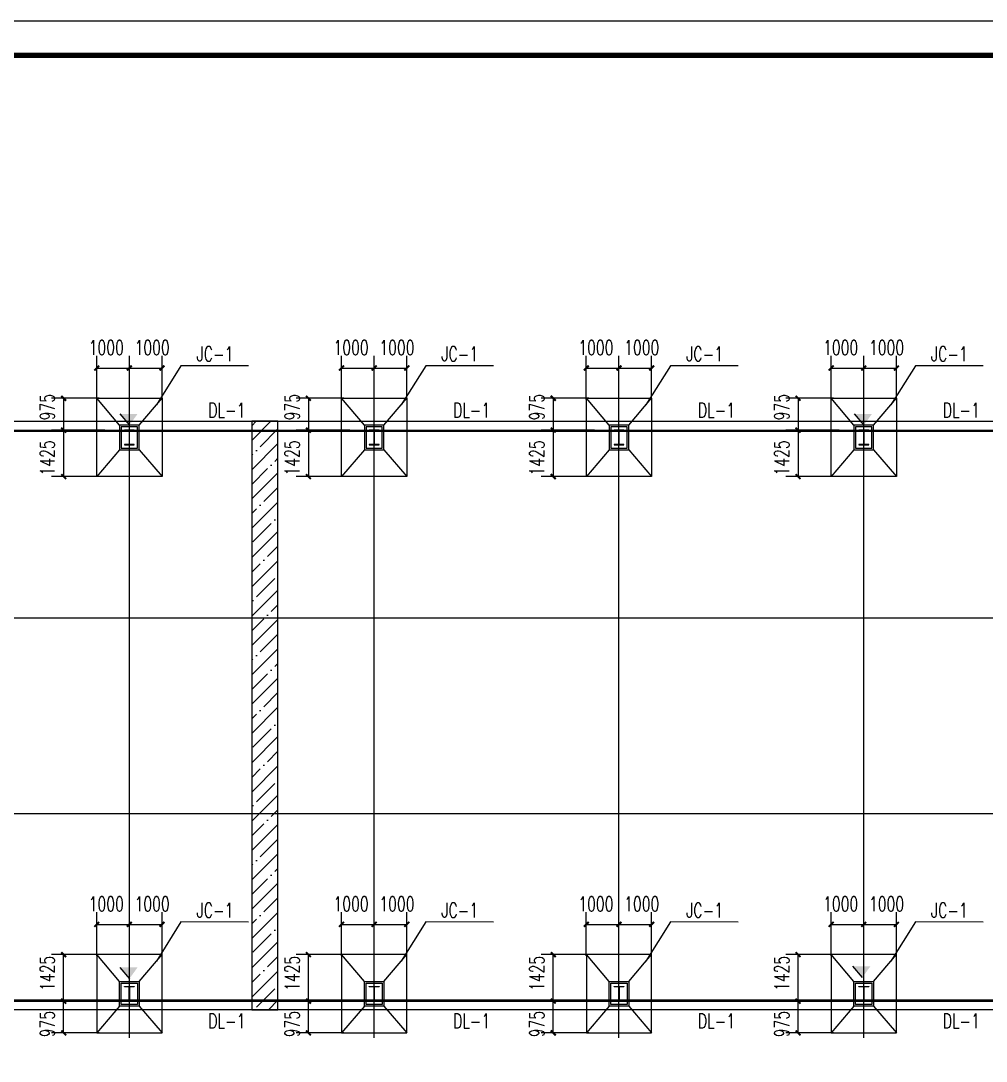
# Model space of a CAD drawing. Extents: x 177291 to 1288761, y 177638 to 322898.
# Drawn here: x 344891 to 374467, y 208752 to 240638 of the extents above; entities that cross this region are included whole.
import ezdxf

# ---------------------------------------------------------------- set-up
doc = ezdxf.new("R2010")
doc.units = 0
doc.header["$LTSCALE"] = 1000
for name, color, linetype in [('AXIS', 3, 'Continuous'), ('DOTE', 1, 'Continuous'), ('GZ', 50, 'Continuous'), ('PUB_DIM', 3, 'Continuous'), ('PUB_TEXT', 7, 'Continuous'), ('PUB_TITLE', 4, 'Continuous'), ('YCX', 90, 'Continuous'), ('承台', 2, 'Continuous')]:
    doc.layers.add(name, color=color, linetype=linetype)
doc.styles.add('_TCH_DIM_T3', font='SIMPLEX', dxfattribs={"width": 0.705882, "bigfont": 'GBCBIG'})
doc.dimstyles.new('TCH_150_1', dxfattribs={"dimtxt": 446.25, "dimasz": 150, "dimexe": 375, "dimexo": 450, "dimgap": 189.375, "dimtad": 1, "dimdec": 0, "dimzin": 0, "dimdsep": 46, "dimtxsty": '_TCH_DIM_T3', "dimblk": 'ARCHTICK', "dimcen": 0.09, "dimclrd": 256, "dimclre": 256, "dimclrt": 7, "dimazin": 2, "dimtfac": 1, "dimtdec": 0, "dimtix": 1, "dimtmove": 2, "dimatfit": 3, "dimfxl": 1, "dimtolj": 1, "dimtzin": 0, "dimarcsym": 0})

# ---------------------------------------------------------------- blocks, each defined once
blk = doc.blocks.new('A$C33B20A31')
at = {"layer": 'GZ'}
for points in [[(22100, 17050), (22400, 17050), (22400, 17060), (22257, 17060), (22253, 17065), (22253, 17485), (22257, 17490), (22400, 17490), (22400, 17500), (22100, 17500), (22100, 17490), (22243, 17490), (22247, 17486), (22247, 17065), (22243, 17060), (22100, 17060), (22100, 17050)], [(29600, 17050), (29900, 17050), (29900, 17060), (29757, 17060), (29753, 17065), (29753, 17485), (29757, 17490), (29900, 17490), (29900, 17500), (29600, 17500), (29600, 17490), (29743, 17490), (29747, 17486), (29747, 17065), (29743, 17060), (29600, 17060), (29600, 17050)], [(37100, 17050), (37400, 17050), (37400, 17060), (37257, 17060), (37253, 17065), (37253, 17485), (37257, 17490), (37400, 17490), (37400, 17500), (37100, 17500), (37100, 17490), (37243, 17490), (37247, 17486), (37247, 17065), (37243, 17060), (37100, 17060), (37100, 17050)], [(44600, 17050), (44900, 17050), (44900, 17060), (44757, 17060), (44753, 17065), (44753, 17485), (44757, 17490), (44900, 17490), (44900, 17500), (44600, 17500), (44600, 17490), (44743, 17490), (44747, 17486), (44747, 17065), (44743, 17060), (44600, 17060), (44600, 17050)], [(22100, 450), (22400, 450), (22400, 440), (22257, 440), (22253, 435), (22253, 15), (22257, 10), (22400, 10), (22400, 0), (22100, 0), (22100, 10), (22243, 10), (22247, 14), (22247, 435), (22243, 440), (22100, 440), (22100, 450)], [(29600, 450), (29900, 450), (29900, 440), (29757, 440), (29753, 435), (29753, 15), (29757, 10), (29900, 10), (29900, 0), (29600, 0), (29600, 10), (29743, 10), (29747, 14), (29747, 435), (29743, 440), (29600, 440), (29600, 450)], [(37100, 450), (37400, 450), (37400, 440), (37257, 440), (37253, 435), (37253, 15), (37257, 10), (37400, 10), (37400, 0), (37100, 0), (37100, 10), (37243, 10), (37247, 14), (37247, 435), (37243, 440), (37100, 440), (37100, 450)], [(44600, 450), (44900, 450), (44900, 440), (44757, 440), (44753, 435), (44753, 15), (44757, 10), (44900, 10), (44900, 0), (44600, 0), (44600, 10), (44743, 10), (44747, 14), (44747, 435), (44743, 440), (44600, 440), (44600, 450)]]:
    blk.add_lwpolyline(points, close=True, dxfattribs=at)
blk = doc.blocks.new('_ArchTick')
at = {"color": 0, "linetype": 'ByBlock', "const_width": 0.4}
blk.add_lwpolyline([(-0.5, -0.5), (0.5, 0.5)], dxfattribs=at)
blk = doc.blocks.new('*D1104')
at = {"layer": 'AXIS', "linetype": 'ByBlock', "lineweight": -2, "transparency": 16777216}
for p, q in [((347217, 229032), (347217, 230372)), ((348217, 229032), (348217, 230372)), ((347217, 229997), (348217, 229997))]:
    blk.add_line(p, q, dxfattribs=at)
at = {"layer": 'Defpoints', "color": 0, "linetype": 'ByBlock', "transparency": 16777216}
for p in [(348217, 229997), (347217, 228582), (348217, 228582)]:
    blk.add_point(p, dxfattribs=at)
at = {"layer": 'AXIS', "linetype": 'ByBlock', "lineweight": -2, "transparency": 16777216, "xscale": 150, "yscale": 150, "zscale": 150, "rotation": 180}
blk.add_blockref('_ArchTick', (347217, 229997), dxfattribs=at)
at = {"layer": 'AXIS', "linetype": 'ByBlock', "lineweight": -2, "transparency": 16777216, "xscale": 150, "yscale": 150, "zscale": 150}
blk.add_blockref('_ArchTick', (348217, 229997), dxfattribs=at)
at = {"layer": 'AXIS', "color": 7, "linetype": 'ByBlock', "transparency": 16777216, "insert": (347509, 230623), "char_height": 446.2, "attachment_point": 5, "style": '_TCH_DIM_T3'}
blk.add_mtext('\\A1;1000', dxfattribs=at)
blk = doc.blocks.new('*D1105')
at = {"layer": 'AXIS', "linetype": 'ByBlock', "lineweight": -2, "transparency": 16777216}
for p, q in [((347467, 228093), (345829, 228093)), ((346204, 228093), (346204, 226669)), ((347292, 226669), (345829, 226669))]:
    blk.add_line(p, q, dxfattribs=at)
at = {"layer": 'Defpoints', "color": 0, "linetype": 'ByBlock', "transparency": 16777216}
for p in [(347917, 228093), (346204, 226669), (347742, 226669)]:
    blk.add_point(p, dxfattribs=at)
at = {"layer": 'AXIS', "linetype": 'ByBlock', "lineweight": -2, "transparency": 16777216, "xscale": 150, "yscale": 150, "zscale": 150}
for p, rotation in [((346204, 228093), 90), ((346204, 226669), 270)]:
    blk.add_blockref('_ArchTick', p, dxfattribs=dict(at, rotation=rotation))
at = {"layer": 'AXIS', "color": 7, "linetype": 'ByBlock', "transparency": 16777216, "insert": (345704, 227242), "char_height": 446.2, "attachment_point": 5, "rotation": 90, "style": '_TCH_DIM_T3'}
blk.add_mtext('\\A1;1425', dxfattribs=at)
blk = doc.blocks.new('*D1106')
at = {"layer": 'AXIS', "linetype": 'ByBlock', "lineweight": -2, "transparency": 16777216}
for p, q in [((347292, 229069), (345829, 229069)), ((346204, 229069), (346204, 228093)), ((347467, 228093), (345829, 228093))]:
    blk.add_line(p, q, dxfattribs=at)
at = {"layer": 'Defpoints', "color": 0, "linetype": 'ByBlock', "transparency": 16777216}
for p in [(347742, 229069), (346204, 228093), (347917, 228093)]:
    blk.add_point(p, dxfattribs=at)
at = {"layer": 'AXIS', "linetype": 'ByBlock', "lineweight": -2, "transparency": 16777216, "xscale": 150, "yscale": 150, "zscale": 150}
for p, rotation in [((346204, 229069), 90), ((346204, 228093), 270)]:
    blk.add_blockref('_ArchTick', p, dxfattribs=dict(at, rotation=rotation))
at = {"layer": 'AXIS', "color": 7, "linetype": 'ByBlock', "transparency": 16777216, "insert": (345704, 228798), "char_height": 446.2, "attachment_point": 5, "rotation": 90, "style": '_TCH_DIM_T3'}
blk.add_mtext('\\A1;975', dxfattribs=at)
blk = doc.blocks.new('*D1107')
at = {"layer": 'AXIS', "linetype": 'ByBlock', "lineweight": -2, "transparency": 16777216}
for p, q in [((348217, 229032), (348217, 230372)), ((349217, 229032), (349217, 230372)), ((348217, 229997), (349217, 229997))]:
    blk.add_line(p, q, dxfattribs=at)
at = {"layer": 'Defpoints', "color": 0, "linetype": 'ByBlock', "transparency": 16777216}
for p in [(349217, 229997), (348217, 228582), (349217, 228582)]:
    blk.add_point(p, dxfattribs=at)
at = {"layer": 'AXIS', "linetype": 'ByBlock', "lineweight": -2, "transparency": 16777216, "xscale": 150, "yscale": 150, "zscale": 150, "rotation": 180}
blk.add_blockref('_ArchTick', (348217, 229997), dxfattribs=at)
at = {"layer": 'AXIS', "linetype": 'ByBlock', "lineweight": -2, "transparency": 16777216, "xscale": 150, "yscale": 150, "zscale": 150}
blk.add_blockref('_ArchTick', (349217, 229997), dxfattribs=at)
at = {"layer": 'AXIS', "color": 7, "linetype": 'ByBlock', "transparency": 16777216, "insert": (348914, 230623), "char_height": 446.2, "attachment_point": 5, "style": '_TCH_DIM_T3'}
blk.add_mtext('\\A1;1000', dxfattribs=at)
blk = doc.blocks.new('*D1108')
at = {"layer": 'AXIS', "linetype": 'ByBlock', "lineweight": -2, "transparency": 16777216}
for p, q in [((354717, 229032), (354717, 230372)), ((355717, 229032), (355717, 230372)), ((354717, 229997), (355717, 229997))]:
    blk.add_line(p, q, dxfattribs=at)
at = {"layer": 'Defpoints', "color": 0, "linetype": 'ByBlock', "transparency": 16777216}
for p in [(355717, 229997), (354717, 228582), (355717, 228582)]:
    blk.add_point(p, dxfattribs=at)
at = {"layer": 'AXIS', "linetype": 'ByBlock', "lineweight": -2, "transparency": 16777216, "xscale": 150, "yscale": 150, "zscale": 150, "rotation": 180}
blk.add_blockref('_ArchTick', (354717, 229997), dxfattribs=at)
at = {"layer": 'AXIS', "linetype": 'ByBlock', "lineweight": -2, "transparency": 16777216, "xscale": 150, "yscale": 150, "zscale": 150}
blk.add_blockref('_ArchTick', (355717, 229997), dxfattribs=at)
at = {"layer": 'AXIS', "color": 7, "linetype": 'ByBlock', "transparency": 16777216, "insert": (355009, 230623), "char_height": 446.2, "attachment_point": 5, "style": '_TCH_DIM_T3'}
blk.add_mtext('\\A1;1000', dxfattribs=at)
blk = doc.blocks.new('*D1109')
at = {"layer": 'AXIS', "linetype": 'ByBlock', "lineweight": -2, "transparency": 16777216}
for p, q in [((354967, 228093), (353329, 228093)), ((353704, 228093), (353704, 226669)), ((354792, 226669), (353329, 226669))]:
    blk.add_line(p, q, dxfattribs=at)
at = {"layer": 'Defpoints', "color": 0, "linetype": 'ByBlock', "transparency": 16777216}
for p in [(355417, 228093), (353704, 226669), (355242, 226669)]:
    blk.add_point(p, dxfattribs=at)
at = {"layer": 'AXIS', "linetype": 'ByBlock', "lineweight": -2, "transparency": 16777216, "xscale": 150, "yscale": 150, "zscale": 150}
for p, rotation in [((353704, 228093), 90), ((353704, 226669), 270)]:
    blk.add_blockref('_ArchTick', p, dxfattribs=dict(at, rotation=rotation))
at = {"layer": 'AXIS', "color": 7, "linetype": 'ByBlock', "transparency": 16777216, "insert": (353204, 227242), "char_height": 446.2, "attachment_point": 5, "rotation": 90, "style": '_TCH_DIM_T3'}
blk.add_mtext('\\A1;1425', dxfattribs=at)
blk = doc.blocks.new('*D1110')
at = {"layer": 'AXIS', "linetype": 'ByBlock', "lineweight": -2, "transparency": 16777216}
for p, q in [((354792, 229069), (353329, 229069)), ((353704, 229069), (353704, 228093)), ((354967, 228093), (353329, 228093))]:
    blk.add_line(p, q, dxfattribs=at)
at = {"layer": 'Defpoints', "color": 0, "linetype": 'ByBlock', "transparency": 16777216}
for p in [(355242, 229069), (353704, 228093), (355417, 228093)]:
    blk.add_point(p, dxfattribs=at)
at = {"layer": 'AXIS', "linetype": 'ByBlock', "lineweight": -2, "transparency": 16777216, "xscale": 150, "yscale": 150, "zscale": 150}
for p, rotation in [((353704, 229069), 90), ((353704, 228093), 270)]:
    blk.add_blockref('_ArchTick', p, dxfattribs=dict(at, rotation=rotation))
at = {"layer": 'AXIS', "color": 7, "linetype": 'ByBlock', "transparency": 16777216, "insert": (353204, 228798), "char_height": 446.2, "attachment_point": 5, "rotation": 90, "style": '_TCH_DIM_T3'}
blk.add_mtext('\\A1;975', dxfattribs=at)
blk = doc.blocks.new('*D1111')
at = {"layer": 'AXIS', "linetype": 'ByBlock', "lineweight": -2, "transparency": 16777216}
for p, q in [((355717, 229032), (355717, 230372)), ((356717, 229032), (356717, 230372)), ((355717, 229997), (356717, 229997))]:
    blk.add_line(p, q, dxfattribs=at)
at = {"layer": 'Defpoints', "color": 0, "linetype": 'ByBlock', "transparency": 16777216}
for p in [(356717, 229997), (355717, 228582), (356717, 228582)]:
    blk.add_point(p, dxfattribs=at)
at = {"layer": 'AXIS', "linetype": 'ByBlock', "lineweight": -2, "transparency": 16777216, "xscale": 150, "yscale": 150, "zscale": 150, "rotation": 180}
blk.add_blockref('_ArchTick', (355717, 229997), dxfattribs=at)
at = {"layer": 'AXIS', "linetype": 'ByBlock', "lineweight": -2, "transparency": 16777216, "xscale": 150, "yscale": 150, "zscale": 150}
blk.add_blockref('_ArchTick', (356717, 229997), dxfattribs=at)
at = {"layer": 'AXIS', "color": 7, "linetype": 'ByBlock', "transparency": 16777216, "insert": (356414, 230623), "char_height": 446.2, "attachment_point": 5, "style": '_TCH_DIM_T3'}
blk.add_mtext('\\A1;1000', dxfattribs=at)
blk = doc.blocks.new('*D1112')
at = {"layer": 'AXIS', "linetype": 'ByBlock', "lineweight": -2, "transparency": 16777216}
for p, q in [((362217, 229032), (362217, 230372)), ((363217, 229032), (363217, 230372)), ((362217, 229997), (363217, 229997))]:
    blk.add_line(p, q, dxfattribs=at)
at = {"layer": 'Defpoints', "color": 0, "linetype": 'ByBlock', "transparency": 16777216}
for p in [(363217, 229997), (362217, 228582), (363217, 228582)]:
    blk.add_point(p, dxfattribs=at)
at = {"layer": 'AXIS', "linetype": 'ByBlock', "lineweight": -2, "transparency": 16777216, "xscale": 150, "yscale": 150, "zscale": 150, "rotation": 180}
blk.add_blockref('_ArchTick', (362217, 229997), dxfattribs=at)
at = {"layer": 'AXIS', "linetype": 'ByBlock', "lineweight": -2, "transparency": 16777216, "xscale": 150, "yscale": 150, "zscale": 150}
blk.add_blockref('_ArchTick', (363217, 229997), dxfattribs=at)
at = {"layer": 'AXIS', "color": 7, "linetype": 'ByBlock', "transparency": 16777216, "insert": (362509, 230623), "char_height": 446.2, "attachment_point": 5, "style": '_TCH_DIM_T3'}
blk.add_mtext('\\A1;1000', dxfattribs=at)
blk = doc.blocks.new('*D1113')
at = {"layer": 'AXIS', "linetype": 'ByBlock', "lineweight": -2, "transparency": 16777216}
for p, q in [((362467, 228093), (360829, 228093)), ((361204, 228093), (361204, 226669)), ((362292, 226669), (360829, 226669))]:
    blk.add_line(p, q, dxfattribs=at)
at = {"layer": 'Defpoints', "color": 0, "linetype": 'ByBlock', "transparency": 16777216}
for p in [(362917, 228093), (361204, 226669), (362742, 226669)]:
    blk.add_point(p, dxfattribs=at)
at = {"layer": 'AXIS', "linetype": 'ByBlock', "lineweight": -2, "transparency": 16777216, "xscale": 150, "yscale": 150, "zscale": 150}
for p, rotation in [((361204, 228093), 90), ((361204, 226669), 270)]:
    blk.add_blockref('_ArchTick', p, dxfattribs=dict(at, rotation=rotation))
at = {"layer": 'AXIS', "color": 7, "linetype": 'ByBlock', "transparency": 16777216, "insert": (360704, 227242), "char_height": 446.2, "attachment_point": 5, "rotation": 90, "style": '_TCH_DIM_T3'}
blk.add_mtext('\\A1;1425', dxfattribs=at)
blk = doc.blocks.new('*D1114')
at = {"layer": 'AXIS', "linetype": 'ByBlock', "lineweight": -2, "transparency": 16777216}
for p, q in [((362292, 229069), (360829, 229069)), ((361204, 229069), (361204, 228093)), ((362467, 228093), (360829, 228093))]:
    blk.add_line(p, q, dxfattribs=at)
at = {"layer": 'Defpoints', "color": 0, "linetype": 'ByBlock', "transparency": 16777216}
for p in [(362742, 229069), (361204, 228093), (362917, 228093)]:
    blk.add_point(p, dxfattribs=at)
at = {"layer": 'AXIS', "linetype": 'ByBlock', "lineweight": -2, "transparency": 16777216, "xscale": 150, "yscale": 150, "zscale": 150}
for p, rotation in [((361204, 229069), 90), ((361204, 228093), 270)]:
    blk.add_blockref('_ArchTick', p, dxfattribs=dict(at, rotation=rotation))
at = {"layer": 'AXIS', "color": 7, "linetype": 'ByBlock', "transparency": 16777216, "insert": (360704, 228798), "char_height": 446.2, "attachment_point": 5, "rotation": 90, "style": '_TCH_DIM_T3'}
blk.add_mtext('\\A1;975', dxfattribs=at)
blk = doc.blocks.new('*D1115')
at = {"layer": 'AXIS', "linetype": 'ByBlock', "lineweight": -2, "transparency": 16777216}
for p, q in [((363217, 229032), (363217, 230372)), ((364217, 229032), (364217, 230372)), ((363217, 229997), (364217, 229997))]:
    blk.add_line(p, q, dxfattribs=at)
at = {"layer": 'Defpoints', "color": 0, "linetype": 'ByBlock', "transparency": 16777216}
for p in [(364217, 229997), (363217, 228582), (364217, 228582)]:
    blk.add_point(p, dxfattribs=at)
at = {"layer": 'AXIS', "linetype": 'ByBlock', "lineweight": -2, "transparency": 16777216, "xscale": 150, "yscale": 150, "zscale": 150, "rotation": 180}
blk.add_blockref('_ArchTick', (363217, 229997), dxfattribs=at)
at = {"layer": 'AXIS', "linetype": 'ByBlock', "lineweight": -2, "transparency": 16777216, "xscale": 150, "yscale": 150, "zscale": 150}
blk.add_blockref('_ArchTick', (364217, 229997), dxfattribs=at)
at = {"layer": 'AXIS', "color": 7, "linetype": 'ByBlock', "transparency": 16777216, "insert": (363914, 230623), "char_height": 446.2, "attachment_point": 5, "style": '_TCH_DIM_T3'}
blk.add_mtext('\\A1;1000', dxfattribs=at)
blk = doc.blocks.new('*D1116')
at = {"layer": 'AXIS', "linetype": 'ByBlock', "lineweight": -2, "transparency": 16777216}
for p, q in [((369717, 229032), (369717, 230372)), ((370717, 229032), (370717, 230372)), ((369717, 229997), (370717, 229997))]:
    blk.add_line(p, q, dxfattribs=at)
at = {"layer": 'Defpoints', "color": 0, "linetype": 'ByBlock', "transparency": 16777216}
for p in [(370717, 229997), (369717, 228582), (370717, 228582)]:
    blk.add_point(p, dxfattribs=at)
at = {"layer": 'AXIS', "linetype": 'ByBlock', "lineweight": -2, "transparency": 16777216, "xscale": 150, "yscale": 150, "zscale": 150, "rotation": 180}
blk.add_blockref('_ArchTick', (369717, 229997), dxfattribs=at)
at = {"layer": 'AXIS', "linetype": 'ByBlock', "lineweight": -2, "transparency": 16777216, "xscale": 150, "yscale": 150, "zscale": 150}
blk.add_blockref('_ArchTick', (370717, 229997), dxfattribs=at)
at = {"layer": 'AXIS', "color": 7, "linetype": 'ByBlock', "transparency": 16777216, "insert": (370009, 230623), "char_height": 446.2, "attachment_point": 5, "style": '_TCH_DIM_T3'}
blk.add_mtext('\\A1;1000', dxfattribs=at)
blk = doc.blocks.new('*D1117')
at = {"layer": 'AXIS', "linetype": 'ByBlock', "lineweight": -2, "transparency": 16777216}
for p, q in [((369967, 228093), (368329, 228093)), ((368704, 228093), (368704, 226669)), ((369792, 226669), (368329, 226669))]:
    blk.add_line(p, q, dxfattribs=at)
at = {"layer": 'Defpoints', "color": 0, "linetype": 'ByBlock', "transparency": 16777216}
for p in [(370417, 228093), (368704, 226669), (370242, 226669)]:
    blk.add_point(p, dxfattribs=at)
at = {"layer": 'AXIS', "linetype": 'ByBlock', "lineweight": -2, "transparency": 16777216, "xscale": 150, "yscale": 150, "zscale": 150}
for p, rotation in [((368704, 228093), 90), ((368704, 226669), 270)]:
    blk.add_blockref('_ArchTick', p, dxfattribs=dict(at, rotation=rotation))
at = {"layer": 'AXIS', "color": 7, "linetype": 'ByBlock', "transparency": 16777216, "insert": (368204, 227242), "char_height": 446.2, "attachment_point": 5, "rotation": 90, "style": '_TCH_DIM_T3'}
blk.add_mtext('\\A1;1425', dxfattribs=at)
blk = doc.blocks.new('*D1118')
at = {"layer": 'AXIS', "linetype": 'ByBlock', "lineweight": -2, "transparency": 16777216}
for p, q in [((369792, 229069), (368329, 229069)), ((368704, 229069), (368704, 228093)), ((369967, 228093), (368329, 228093))]:
    blk.add_line(p, q, dxfattribs=at)
at = {"layer": 'Defpoints', "color": 0, "linetype": 'ByBlock', "transparency": 16777216}
for p in [(370242, 229069), (368704, 228093), (370417, 228093)]:
    blk.add_point(p, dxfattribs=at)
at = {"layer": 'AXIS', "linetype": 'ByBlock', "lineweight": -2, "transparency": 16777216, "xscale": 150, "yscale": 150, "zscale": 150}
for p, rotation in [((368704, 229069), 90), ((368704, 228093), 270)]:
    blk.add_blockref('_ArchTick', p, dxfattribs=dict(at, rotation=rotation))
at = {"layer": 'AXIS', "color": 7, "linetype": 'ByBlock', "transparency": 16777216, "insert": (368204, 228798), "char_height": 446.2, "attachment_point": 5, "rotation": 90, "style": '_TCH_DIM_T3'}
blk.add_mtext('\\A1;975', dxfattribs=at)
blk = doc.blocks.new('*D1119')
at = {"layer": 'AXIS', "linetype": 'ByBlock', "lineweight": -2, "transparency": 16777216}
for p, q in [((370717, 229032), (370717, 230372)), ((371717, 229032), (371717, 230372)), ((370717, 229997), (371717, 229997))]:
    blk.add_line(p, q, dxfattribs=at)
at = {"layer": 'Defpoints', "color": 0, "linetype": 'ByBlock', "transparency": 16777216}
for p in [(371717, 229997), (370717, 228582), (371717, 228582)]:
    blk.add_point(p, dxfattribs=at)
at = {"layer": 'AXIS', "linetype": 'ByBlock', "lineweight": -2, "transparency": 16777216, "xscale": 150, "yscale": 150, "zscale": 150, "rotation": 180}
blk.add_blockref('_ArchTick', (370717, 229997), dxfattribs=at)
at = {"layer": 'AXIS', "linetype": 'ByBlock', "lineweight": -2, "transparency": 16777216, "xscale": 150, "yscale": 150, "zscale": 150}
blk.add_blockref('_ArchTick', (371717, 229997), dxfattribs=at)
at = {"layer": 'AXIS', "color": 7, "linetype": 'ByBlock', "transparency": 16777216, "insert": (371414, 230623), "char_height": 446.2, "attachment_point": 5, "style": '_TCH_DIM_T3'}
blk.add_mtext('\\A1;1000', dxfattribs=at)
blk = doc.blocks.new('*D1140')
at = {"layer": 'AXIS', "linetype": 'ByBlock', "lineweight": -2, "transparency": 16777216}
for p, q in [((347217, 211982), (347217, 213321)), ((348217, 211982), (348217, 213321)), ((347217, 212946), (348217, 212946))]:
    blk.add_line(p, q, dxfattribs=at)
at = {"layer": 'Defpoints', "color": 0, "linetype": 'ByBlock', "transparency": 16777216}
for p in [(348217, 212946), (347217, 211532), (348217, 211532)]:
    blk.add_point(p, dxfattribs=at)
at = {"layer": 'AXIS', "linetype": 'ByBlock', "lineweight": -2, "transparency": 16777216, "xscale": 150, "yscale": 150, "zscale": 150, "rotation": 180}
blk.add_blockref('_ArchTick', (347217, 212946), dxfattribs=at)
at = {"layer": 'AXIS', "linetype": 'ByBlock', "lineweight": -2, "transparency": 16777216, "xscale": 150, "yscale": 150, "zscale": 150}
blk.add_blockref('_ArchTick', (348217, 212946), dxfattribs=at)
at = {"layer": 'AXIS', "color": 7, "linetype": 'ByBlock', "transparency": 16777216, "insert": (347509, 213572), "char_height": 446.2, "attachment_point": 5, "style": '_TCH_DIM_T3'}
blk.add_mtext('\\A1;1000', dxfattribs=at)
blk = doc.blocks.new('*D1141')
at = {"layer": 'AXIS', "linetype": 'ByBlock', "lineweight": -2, "transparency": 16777216}
for p, q in [((347292, 212018), (345829, 212018)), ((346204, 210593), (346204, 212018)), ((347467, 210593), (345829, 210593))]:
    blk.add_line(p, q, dxfattribs=at)
at = {"layer": 'Defpoints', "color": 0, "linetype": 'ByBlock', "transparency": 16777216}
for p in [(346204, 212018), (347742, 212018), (347917, 210593)]:
    blk.add_point(p, dxfattribs=at)
at = {"layer": 'AXIS', "linetype": 'ByBlock', "lineweight": -2, "transparency": 16777216, "xscale": 150, "yscale": 150, "zscale": 150}
for p, rotation in [((346204, 212018), 90), ((346204, 210593), 270)]:
    blk.add_blockref('_ArchTick', p, dxfattribs=dict(at, rotation=rotation))
at = {"layer": 'AXIS', "color": 7, "linetype": 'ByBlock', "transparency": 16777216, "insert": (345704, 211444), "char_height": 446.2, "attachment_point": 5, "rotation": 90, "style": '_TCH_DIM_T3'}
blk.add_mtext('\\A1;1425', dxfattribs=at)
blk = doc.blocks.new('*D1142')
at = {"layer": 'AXIS', "linetype": 'ByBlock', "lineweight": -2, "transparency": 16777216}
for p, q in [((347467, 210593), (345829, 210593)), ((346204, 209618), (346204, 210593)), ((347292, 209618), (345829, 209618))]:
    blk.add_line(p, q, dxfattribs=at)
at = {"layer": 'Defpoints', "color": 0, "linetype": 'ByBlock', "transparency": 16777216}
for p in [(346204, 210593), (347917, 210593), (347742, 209618)]:
    blk.add_point(p, dxfattribs=at)
at = {"layer": 'AXIS', "linetype": 'ByBlock', "lineweight": -2, "transparency": 16777216, "xscale": 150, "yscale": 150, "zscale": 150}
for p, rotation in [((346204, 210593), 90), ((346204, 209618), 270)]:
    blk.add_blockref('_ArchTick', p, dxfattribs=dict(at, rotation=rotation))
at = {"layer": 'AXIS', "color": 7, "linetype": 'ByBlock', "transparency": 16777216, "insert": (345704, 209889), "char_height": 446.2, "attachment_point": 5, "rotation": 90, "style": '_TCH_DIM_T3'}
blk.add_mtext('\\A1;975', dxfattribs=at)
blk = doc.blocks.new('*D1143')
at = {"layer": 'AXIS', "linetype": 'ByBlock', "lineweight": -2, "transparency": 16777216}
for p, q in [((348217, 211982), (348217, 213321)), ((349217, 211982), (349217, 213321)), ((348217, 212946), (349217, 212946))]:
    blk.add_line(p, q, dxfattribs=at)
at = {"layer": 'Defpoints', "color": 0, "linetype": 'ByBlock', "transparency": 16777216}
for p in [(349217, 212946), (348217, 211532), (349217, 211532)]:
    blk.add_point(p, dxfattribs=at)
at = {"layer": 'AXIS', "linetype": 'ByBlock', "lineweight": -2, "transparency": 16777216, "xscale": 150, "yscale": 150, "zscale": 150, "rotation": 180}
blk.add_blockref('_ArchTick', (348217, 212946), dxfattribs=at)
at = {"layer": 'AXIS', "linetype": 'ByBlock', "lineweight": -2, "transparency": 16777216, "xscale": 150, "yscale": 150, "zscale": 150}
blk.add_blockref('_ArchTick', (349217, 212946), dxfattribs=at)
at = {"layer": 'AXIS', "color": 7, "linetype": 'ByBlock', "transparency": 16777216, "insert": (348914, 213572), "char_height": 446.2, "attachment_point": 5, "style": '_TCH_DIM_T3'}
blk.add_mtext('\\A1;1000', dxfattribs=at)
blk = doc.blocks.new('*D1144')
at = {"layer": 'AXIS', "linetype": 'ByBlock', "lineweight": -2, "transparency": 16777216}
for p, q in [((354717, 211982), (354717, 213321)), ((355717, 211982), (355717, 213321)), ((354717, 212946), (355717, 212946))]:
    blk.add_line(p, q, dxfattribs=at)
at = {"layer": 'Defpoints', "color": 0, "linetype": 'ByBlock', "transparency": 16777216}
for p in [(355717, 212946), (354717, 211532), (355717, 211532)]:
    blk.add_point(p, dxfattribs=at)
at = {"layer": 'AXIS', "linetype": 'ByBlock', "lineweight": -2, "transparency": 16777216, "xscale": 150, "yscale": 150, "zscale": 150, "rotation": 180}
blk.add_blockref('_ArchTick', (354717, 212946), dxfattribs=at)
at = {"layer": 'AXIS', "linetype": 'ByBlock', "lineweight": -2, "transparency": 16777216, "xscale": 150, "yscale": 150, "zscale": 150}
blk.add_blockref('_ArchTick', (355717, 212946), dxfattribs=at)
at = {"layer": 'AXIS', "color": 7, "linetype": 'ByBlock', "transparency": 16777216, "insert": (355009, 213572), "char_height": 446.2, "attachment_point": 5, "style": '_TCH_DIM_T3'}
blk.add_mtext('\\A1;1000', dxfattribs=at)
blk = doc.blocks.new('*D1145')
at = {"layer": 'AXIS', "linetype": 'ByBlock', "lineweight": -2, "transparency": 16777216}
for p, q in [((354792, 212018), (353329, 212018)), ((353704, 210593), (353704, 212018)), ((354967, 210593), (353329, 210593))]:
    blk.add_line(p, q, dxfattribs=at)
at = {"layer": 'Defpoints', "color": 0, "linetype": 'ByBlock', "transparency": 16777216}
for p in [(353704, 212018), (355242, 212018), (355417, 210593)]:
    blk.add_point(p, dxfattribs=at)
at = {"layer": 'AXIS', "linetype": 'ByBlock', "lineweight": -2, "transparency": 16777216, "xscale": 150, "yscale": 150, "zscale": 150}
for p, rotation in [((353704, 212018), 90), ((353704, 210593), 270)]:
    blk.add_blockref('_ArchTick', p, dxfattribs=dict(at, rotation=rotation))
at = {"layer": 'AXIS', "color": 7, "linetype": 'ByBlock', "transparency": 16777216, "insert": (353204, 211444), "char_height": 446.2, "attachment_point": 5, "rotation": 90, "style": '_TCH_DIM_T3'}
blk.add_mtext('\\A1;1425', dxfattribs=at)
blk = doc.blocks.new('*D1146')
at = {"layer": 'AXIS', "linetype": 'ByBlock', "lineweight": -2, "transparency": 16777216}
for p, q in [((354967, 210593), (353329, 210593)), ((353704, 209618), (353704, 210593)), ((354792, 209618), (353329, 209618))]:
    blk.add_line(p, q, dxfattribs=at)
at = {"layer": 'Defpoints', "color": 0, "linetype": 'ByBlock', "transparency": 16777216}
for p in [(353704, 210593), (355417, 210593), (355242, 209618)]:
    blk.add_point(p, dxfattribs=at)
at = {"layer": 'AXIS', "linetype": 'ByBlock', "lineweight": -2, "transparency": 16777216, "xscale": 150, "yscale": 150, "zscale": 150}
for p, rotation in [((353704, 210593), 90), ((353704, 209618), 270)]:
    blk.add_blockref('_ArchTick', p, dxfattribs=dict(at, rotation=rotation))
at = {"layer": 'AXIS', "color": 7, "linetype": 'ByBlock', "transparency": 16777216, "insert": (353204, 209889), "char_height": 446.2, "attachment_point": 5, "rotation": 90, "style": '_TCH_DIM_T3'}
blk.add_mtext('\\A1;975', dxfattribs=at)
blk = doc.blocks.new('*D1147')
at = {"layer": 'AXIS', "linetype": 'ByBlock', "lineweight": -2, "transparency": 16777216}
for p, q in [((355717, 211982), (355717, 213321)), ((356717, 211982), (356717, 213321)), ((355717, 212946), (356717, 212946))]:
    blk.add_line(p, q, dxfattribs=at)
at = {"layer": 'Defpoints', "color": 0, "linetype": 'ByBlock', "transparency": 16777216}
for p in [(356717, 212946), (355717, 211532), (356717, 211532)]:
    blk.add_point(p, dxfattribs=at)
at = {"layer": 'AXIS', "linetype": 'ByBlock', "lineweight": -2, "transparency": 16777216, "xscale": 150, "yscale": 150, "zscale": 150, "rotation": 180}
blk.add_blockref('_ArchTick', (355717, 212946), dxfattribs=at)
at = {"layer": 'AXIS', "linetype": 'ByBlock', "lineweight": -2, "transparency": 16777216, "xscale": 150, "yscale": 150, "zscale": 150}
blk.add_blockref('_ArchTick', (356717, 212946), dxfattribs=at)
at = {"layer": 'AXIS', "color": 7, "linetype": 'ByBlock', "transparency": 16777216, "insert": (356414, 213572), "char_height": 446.2, "attachment_point": 5, "style": '_TCH_DIM_T3'}
blk.add_mtext('\\A1;1000', dxfattribs=at)
blk = doc.blocks.new('*D1148')
at = {"layer": 'AXIS', "linetype": 'ByBlock', "lineweight": -2, "transparency": 16777216}
for p, q in [((362217, 211982), (362217, 213321)), ((363217, 211982), (363217, 213321)), ((362217, 212946), (363217, 212946))]:
    blk.add_line(p, q, dxfattribs=at)
at = {"layer": 'Defpoints', "color": 0, "linetype": 'ByBlock', "transparency": 16777216}
for p in [(363217, 212946), (362217, 211532), (363217, 211532)]:
    blk.add_point(p, dxfattribs=at)
at = {"layer": 'AXIS', "linetype": 'ByBlock', "lineweight": -2, "transparency": 16777216, "xscale": 150, "yscale": 150, "zscale": 150, "rotation": 180}
blk.add_blockref('_ArchTick', (362217, 212946), dxfattribs=at)
at = {"layer": 'AXIS', "linetype": 'ByBlock', "lineweight": -2, "transparency": 16777216, "xscale": 150, "yscale": 150, "zscale": 150}
blk.add_blockref('_ArchTick', (363217, 212946), dxfattribs=at)
at = {"layer": 'AXIS', "color": 7, "linetype": 'ByBlock', "transparency": 16777216, "insert": (362509, 213572), "char_height": 446.2, "attachment_point": 5, "style": '_TCH_DIM_T3'}
blk.add_mtext('\\A1;1000', dxfattribs=at)
blk = doc.blocks.new('*D1149')
at = {"layer": 'AXIS', "linetype": 'ByBlock', "lineweight": -2, "transparency": 16777216}
for p, q in [((362292, 212018), (360829, 212018)), ((361204, 210593), (361204, 212018)), ((362467, 210593), (360829, 210593))]:
    blk.add_line(p, q, dxfattribs=at)
at = {"layer": 'Defpoints', "color": 0, "linetype": 'ByBlock', "transparency": 16777216}
for p in [(361204, 212018), (362742, 212018), (362917, 210593)]:
    blk.add_point(p, dxfattribs=at)
at = {"layer": 'AXIS', "linetype": 'ByBlock', "lineweight": -2, "transparency": 16777216, "xscale": 150, "yscale": 150, "zscale": 150}
for p, rotation in [((361204, 212018), 90), ((361204, 210593), 270)]:
    blk.add_blockref('_ArchTick', p, dxfattribs=dict(at, rotation=rotation))
at = {"layer": 'AXIS', "color": 7, "linetype": 'ByBlock', "transparency": 16777216, "insert": (360704, 211444), "char_height": 446.2, "attachment_point": 5, "rotation": 90, "style": '_TCH_DIM_T3'}
blk.add_mtext('\\A1;1425', dxfattribs=at)
blk = doc.blocks.new('*D1150')
at = {"layer": 'AXIS', "linetype": 'ByBlock', "lineweight": -2, "transparency": 16777216}
for p, q in [((362467, 210593), (360829, 210593)), ((361204, 209618), (361204, 210593)), ((362292, 209618), (360829, 209618))]:
    blk.add_line(p, q, dxfattribs=at)
at = {"layer": 'Defpoints', "color": 0, "linetype": 'ByBlock', "transparency": 16777216}
for p in [(361204, 210593), (362917, 210593), (362742, 209618)]:
    blk.add_point(p, dxfattribs=at)
at = {"layer": 'AXIS', "linetype": 'ByBlock', "lineweight": -2, "transparency": 16777216, "xscale": 150, "yscale": 150, "zscale": 150}
for p, rotation in [((361204, 210593), 90), ((361204, 209618), 270)]:
    blk.add_blockref('_ArchTick', p, dxfattribs=dict(at, rotation=rotation))
at = {"layer": 'AXIS', "color": 7, "linetype": 'ByBlock', "transparency": 16777216, "insert": (360704, 209889), "char_height": 446.2, "attachment_point": 5, "rotation": 90, "style": '_TCH_DIM_T3'}
blk.add_mtext('\\A1;975', dxfattribs=at)
blk = doc.blocks.new('*D1151')
at = {"layer": 'AXIS', "linetype": 'ByBlock', "lineweight": -2, "transparency": 16777216}
for p, q in [((363217, 211982), (363217, 213321)), ((364217, 211982), (364217, 213321)), ((363217, 212946), (364217, 212946))]:
    blk.add_line(p, q, dxfattribs=at)
at = {"layer": 'Defpoints', "color": 0, "linetype": 'ByBlock', "transparency": 16777216}
for p in [(364217, 212946), (363217, 211532), (364217, 211532)]:
    blk.add_point(p, dxfattribs=at)
at = {"layer": 'AXIS', "linetype": 'ByBlock', "lineweight": -2, "transparency": 16777216, "xscale": 150, "yscale": 150, "zscale": 150, "rotation": 180}
blk.add_blockref('_ArchTick', (363217, 212946), dxfattribs=at)
at = {"layer": 'AXIS', "linetype": 'ByBlock', "lineweight": -2, "transparency": 16777216, "xscale": 150, "yscale": 150, "zscale": 150}
blk.add_blockref('_ArchTick', (364217, 212946), dxfattribs=at)
at = {"layer": 'AXIS', "color": 7, "linetype": 'ByBlock', "transparency": 16777216, "insert": (363914, 213572), "char_height": 446.2, "attachment_point": 5, "style": '_TCH_DIM_T3'}
blk.add_mtext('\\A1;1000', dxfattribs=at)
blk = doc.blocks.new('*D1152')
at = {"layer": 'AXIS', "linetype": 'ByBlock', "lineweight": -2, "transparency": 16777216}
for p, q in [((369717, 211982), (369717, 213321)), ((370717, 211982), (370717, 213321)), ((369717, 212946), (370717, 212946))]:
    blk.add_line(p, q, dxfattribs=at)
at = {"layer": 'Defpoints', "color": 0, "linetype": 'ByBlock', "transparency": 16777216}
for p in [(370717, 212946), (369717, 211532), (370717, 211532)]:
    blk.add_point(p, dxfattribs=at)
at = {"layer": 'AXIS', "linetype": 'ByBlock', "lineweight": -2, "transparency": 16777216, "xscale": 150, "yscale": 150, "zscale": 150, "rotation": 180}
blk.add_blockref('_ArchTick', (369717, 212946), dxfattribs=at)
at = {"layer": 'AXIS', "linetype": 'ByBlock', "lineweight": -2, "transparency": 16777216, "xscale": 150, "yscale": 150, "zscale": 150}
blk.add_blockref('_ArchTick', (370717, 212946), dxfattribs=at)
at = {"layer": 'AXIS', "color": 7, "linetype": 'ByBlock', "transparency": 16777216, "insert": (370009, 213572), "char_height": 446.2, "attachment_point": 5, "style": '_TCH_DIM_T3'}
blk.add_mtext('\\A1;1000', dxfattribs=at)
blk = doc.blocks.new('*D1153')
at = {"layer": 'AXIS', "linetype": 'ByBlock', "lineweight": -2, "transparency": 16777216}
for p, q in [((369792, 212018), (368329, 212018)), ((368704, 210593), (368704, 212018)), ((369967, 210593), (368329, 210593))]:
    blk.add_line(p, q, dxfattribs=at)
at = {"layer": 'Defpoints', "color": 0, "linetype": 'ByBlock', "transparency": 16777216}
for p in [(368704, 212018), (370242, 212018), (370417, 210593)]:
    blk.add_point(p, dxfattribs=at)
at = {"layer": 'AXIS', "linetype": 'ByBlock', "lineweight": -2, "transparency": 16777216, "xscale": 150, "yscale": 150, "zscale": 150}
for p, rotation in [((368704, 212018), 90), ((368704, 210593), 270)]:
    blk.add_blockref('_ArchTick', p, dxfattribs=dict(at, rotation=rotation))
at = {"layer": 'AXIS', "color": 7, "linetype": 'ByBlock', "transparency": 16777216, "insert": (368204, 211444), "char_height": 446.2, "attachment_point": 5, "rotation": 90, "style": '_TCH_DIM_T3'}
blk.add_mtext('\\A1;1425', dxfattribs=at)
blk = doc.blocks.new('*D1154')
at = {"layer": 'AXIS', "linetype": 'ByBlock', "lineweight": -2, "transparency": 16777216}
for p, q in [((369967, 210593), (368329, 210593)), ((368704, 209618), (368704, 210593)), ((369792, 209618), (368329, 209618))]:
    blk.add_line(p, q, dxfattribs=at)
at = {"layer": 'Defpoints', "color": 0, "linetype": 'ByBlock', "transparency": 16777216}
for p in [(368704, 210593), (370417, 210593), (370242, 209618)]:
    blk.add_point(p, dxfattribs=at)
at = {"layer": 'AXIS', "linetype": 'ByBlock', "lineweight": -2, "transparency": 16777216, "xscale": 150, "yscale": 150, "zscale": 150}
for p, rotation in [((368704, 210593), 90), ((368704, 209618), 270)]:
    blk.add_blockref('_ArchTick', p, dxfattribs=dict(at, rotation=rotation))
at = {"layer": 'AXIS', "color": 7, "linetype": 'ByBlock', "transparency": 16777216, "insert": (368204, 209889), "char_height": 446.2, "attachment_point": 5, "rotation": 90, "style": '_TCH_DIM_T3'}
blk.add_mtext('\\A1;975', dxfattribs=at)
blk = doc.blocks.new('*D1155')
at = {"layer": 'AXIS', "linetype": 'ByBlock', "lineweight": -2, "transparency": 16777216}
for p, q in [((370717, 211982), (370717, 213321)), ((371717, 211982), (371717, 213321)), ((370717, 212946), (371717, 212946))]:
    blk.add_line(p, q, dxfattribs=at)
at = {"layer": 'Defpoints', "color": 0, "linetype": 'ByBlock', "transparency": 16777216}
for p in [(371717, 212946), (370717, 211532), (371717, 211532)]:
    blk.add_point(p, dxfattribs=at)
at = {"layer": 'AXIS', "linetype": 'ByBlock', "lineweight": -2, "transparency": 16777216, "xscale": 150, "yscale": 150, "zscale": 150, "rotation": 180}
blk.add_blockref('_ArchTick', (370717, 212946), dxfattribs=at)
at = {"layer": 'AXIS', "linetype": 'ByBlock', "lineweight": -2, "transparency": 16777216, "xscale": 150, "yscale": 150, "zscale": 150}
blk.add_blockref('_ArchTick', (371717, 212946), dxfattribs=at)
at = {"layer": 'AXIS', "color": 7, "linetype": 'ByBlock', "transparency": 16777216, "insert": (371414, 213572), "char_height": 446.2, "attachment_point": 5, "style": '_TCH_DIM_T3'}
blk.add_mtext('\\A1;1000', dxfattribs=at)

msp = doc.modelspace()

# ---------------------------------------------------------------- hatches: boundary and pattern name
h = msp.add_hatch()
h.set_pattern_fill('ANSI35', color=8, scale=200)
h.set_pattern_definition([(45, (-152801.2, 57970.8), (-449.0128, 449.0128), []), (45, (-152352.16, 57970.8), (-449.0128, 449.0128), [793.75, -158.75, 0, -158.75])])
h.paths.add_polyline_path([(351970.14, 210323.39), (352770.14, 210323.39), (352770.11, 228363.39), (351970.11, 228363.39)])

# ---------------------------------------------------------------- linework, layer by layer
for p, q in [((347917.14, 228243.65), (347217.14, 229068.65)), ((348517.14, 228243.65), (349217.14, 229068.65)), ((355417.14, 228243.65), (354717.14, 229068.65)), ((356017.14, 228243.65), (356717.14, 229068.65)), ((362917.14, 228243.65), (362217.14, 229068.65)), ((363517.14, 228243.65), (364217.14, 229068.65)), ((370417.14, 228243.65), (369717.14, 229068.65)), ((371017.14, 228243.65), (371717.14, 229068.65)), ((348517.14, 227793.65), (348517.14, 227793.65)), ((356017.14, 227793.65), (356017.14, 227793.65)), ((363517.14, 227793.65), (363517.14, 227793.65)), ((371017.14, 227793.65), (371017.14, 227793.65)), ((347917.14, 227493.65), (347217.14, 226668.65)), ((348517.14, 227493.65), (349217.14, 226668.65)), ((355417.14, 227493.65), (354717.14, 226668.65)), ((356017.14, 227493.65), (356717.14, 226668.65)), ((362917.14, 227493.65), (362217.14, 226668.65)), ((363517.14, 227493.65), (364217.14, 226668.65)), ((370417.14, 227493.65), (369717.14, 226668.65)), ((371017.14, 227493.65), (371717.14, 226668.65)), ((347917.14, 211193.13), (347217.14, 212018.13)), ((348517.14, 211193.13), (349217.14, 212018.13)), ((355417.14, 211193.13), (354717.14, 212018.13)), ((356017.14, 211193.13), (356717.14, 212018.13)), ((362917.14, 211193.13), (362217.14, 212018.13)), ((363517.14, 211193.13), (364217.14, 212018.13)), ((370417.14, 211193.13), (369717.14, 212018.13)), ((371017.14, 211193.13), (371717.14, 212018.13)), ((348517.14, 210893.13), (348517.14, 210893.13)), ((356017.14, 210893.13), (356017.14, 210893.13)), ((363517.14, 210893.13), (363517.14, 210893.13)), ((371017.14, 210893.13), (371017.14, 210893.13)), ((347917.14, 210443.13), (347217.14, 209618.13)), ((348517.14, 210443.13), (349217.14, 209618.13)), ((355417.14, 210443.13), (354717.14, 209618.13)), ((356017.14, 210443.13), (356717.14, 209618.13)), ((362917.14, 210443.13), (362217.14, 209618.13)), ((363517.14, 210443.13), (364217.14, 209618.13)), ((370417.14, 210443.13), (369717.14, 209618.13)), ((371017.14, 210443.13), (371717.14, 209618.13))]:
    msp.add_line(p, q)
for points in [[(347217.14, 229068.65), (349217.14, 229068.65), (349217.14, 226668.65), (347217.14, 226668.65)], [(354717.14, 229068.65), (356717.14, 229068.65), (356717.14, 226668.65), (354717.14, 226668.65)], [(362217.14, 229068.65), (364217.14, 229068.65), (364217.14, 226668.65), (362217.14, 226668.65)], [(369717.14, 229068.65), (371717.14, 229068.65), (371717.14, 226668.65), (369717.14, 226668.65)], [(325697.14, 228363.39), (386337.14, 228363.39), (386337.14, 210323.39), (325697.14, 210323.39)], [(325997.14, 228063.39), (386037.14, 228063.39), (386037.14, 210623.39), (325997.14, 210623.39)], [(347217.14, 209618.13), (349217.14, 209618.13), (349217.14, 212018.13), (347217.14, 212018.13)], [(354717.14, 209618.13), (356717.14, 209618.13), (356717.14, 212018.13), (354717.14, 212018.13)], [(362217.14, 209618.13), (364217.14, 209618.13), (364217.14, 212018.13), (362217.14, 212018.13)], [(369717.14, 209618.13), (371717.14, 209618.13), (371717.14, 212018.13), (369717.14, 212018.13)]]:
    msp.add_lwpolyline(points, close=True)
at = {"layer": 'DOTE'}
for p, q in [((348217.14, 209468.39), (348217.14, 229218.39)), ((355717.14, 209468.39), (355717.14, 229218.39)), ((363217.14, 209468.39), (363217.14, 229218.39)), ((370717.14, 209468.39), (370717.14, 229218.39)), ((324842.14, 228093.39), (387317.14, 228093.39)), ((324842.14, 222343.39), (387317.14, 222343.39)), ((324842.14, 216343.39), (387317.14, 216343.39)), ((324842.14, 210593.39), (387317.14, 210593.39))]:
    msp.add_line(p, q, dxfattribs=at)
at = {"layer": 'PUB_DIM'}
msp.add_lwpolyline([(351970.14, 210323.39), (352770.14, 210323.39), (352770.11, 228363.39), (351970.11, 228363.39)], close=True, dxfattribs=at)
at = {"layer": 'PUB_TEXT', "color": 5}
for p, q in [((347922.31, 228588.18), (348217.14, 228243.65)), ((370422.31, 228588.18), (370717.14, 228243.65)), ((347922.31, 211624.53), (348217.14, 211280)), ((370375.34, 211660.44), (370670.17, 211315.9))]:
    msp.add_line(p, q, dxfattribs=at)
for points in [[(348466.71, 228588.18), (348217.14, 228243.65), (347922.31, 228588.18)], [(370966.71, 228588.18), (370717.14, 228243.65), (370422.31, 228588.18)], [(348466.71, 211624.53), (348217.14, 211280), (347922.31, 211624.53)], [(370919.74, 211660.44), (370670.17, 211315.9), (370375.34, 211660.44)]]:
    msp.add_solid(points, dxfattribs=at)
at = {"layer": 'PUB_TITLE'}
msp.add_lwpolyline([(315145.98, 240638.49), (404343.35, 240638.49), (404343.35, 177638.2), (315145.98, 177638.2)], close=True, dxfattribs=at)
at = {"layer": 'PUB_TITLE', "const_width": 159.09}
msp.add_lwpolyline([(317797.5, 178698.82), (317797.5, 239577.88), (403282.74, 239577.88), (403282.74, 178698.82)], close=True, dxfattribs=at)
at = {"layer": 'YCX'}
for p, q in [((349797.38, 230068.78), (349044.44, 228865.43)), ((351872.06, 230064.57), (349797.38, 230068.78)), ((357297.38, 230068.78), (356544.44, 228865.43)), ((359372.06, 230064.57), (357297.38, 230068.78)), ((364797.38, 230068.78), (364044.44, 228865.43)), ((366872.06, 230064.57), (364797.38, 230068.78)), ((372297.38, 230068.78), (371544.44, 228865.43)), ((374372.06, 230064.57), (372297.38, 230068.78)), ((349797.38, 213018.26), (349044.44, 211814.92)), ((351872.06, 213014.06), (349797.38, 213018.26)), ((357297.38, 213018.26), (356544.44, 211814.92)), ((359372.06, 213014.06), (357297.38, 213018.26)), ((364797.38, 213018.26), (364044.44, 211814.92)), ((366872.06, 213014.06), (364797.38, 213018.26)), ((372297.38, 213018.26), (371544.44, 211814.92)), ((374372.06, 213014.06), (372297.38, 213018.26))]:
    msp.add_line(p, q, dxfattribs=at)
at = {"layer": '承台', "color": 6}
for p, q in [((348517.14, 227793.65), (348517.14, 227793.65)), ((356017.14, 227793.65), (356017.14, 227793.65)), ((363517.14, 227793.65), (363517.14, 227793.65)), ((371017.14, 227793.65), (371017.14, 227793.65)), ((348517.14, 210893.13), (348517.14, 210893.13)), ((356017.14, 210893.13), (356017.14, 210893.13)), ((363517.14, 210893.13), (363517.14, 210893.13)), ((371017.14, 210893.13), (371017.14, 210893.13))]:
    msp.add_line(p, q, dxfattribs=at)
for points in [[(347917.14, 227493.65), (348517.14, 227493.65), (348517.14, 228243.65), (347917.14, 228243.65)], [(347967.14, 227543.65), (348467.14, 227543.65), (348467.14, 228193.65), (347967.14, 228193.65)], [(355417.14, 227493.65), (356017.14, 227493.65), (356017.14, 228243.65), (355417.14, 228243.65)], [(355467.14, 227543.65), (355967.14, 227543.65), (355967.14, 228193.65), (355467.14, 228193.65)], [(362917.14, 227493.65), (363517.14, 227493.65), (363517.14, 228243.65), (362917.14, 228243.65)], [(362967.14, 227543.65), (363467.14, 227543.65), (363467.14, 228193.65), (362967.14, 228193.65)], [(370417.14, 227493.65), (371017.14, 227493.65), (371017.14, 228243.65), (370417.14, 228243.65)], [(370467.14, 227543.65), (370967.14, 227543.65), (370967.14, 228193.65), (370467.14, 228193.65)], [(347917.14, 211193.13), (348517.14, 211193.13), (348517.14, 210443.13), (347917.14, 210443.13)], [(347967.14, 211143.13), (348467.14, 211143.13), (348467.14, 210493.13), (347967.14, 210493.13)], [(355417.14, 211193.13), (356017.14, 211193.13), (356017.14, 210443.13), (355417.14, 210443.13)], [(355467.14, 211143.13), (355967.14, 211143.13), (355967.14, 210493.13), (355467.14, 210493.13)], [(362917.14, 211193.13), (363517.14, 211193.13), (363517.14, 210443.13), (362917.14, 210443.13)], [(362967.14, 211143.13), (363467.14, 211143.13), (363467.14, 210493.13), (362967.14, 210493.13)], [(370417.14, 211193.13), (371017.14, 211193.13), (371017.14, 210443.13), (370417.14, 210443.13)], [(370467.14, 211143.13), (370967.14, 211143.13), (370967.14, 210493.13), (370467.14, 210493.13)]]:
    msp.add_lwpolyline(points, close=True, dxfattribs=at)

# ---------------------------------------------------------------- block references
msp.add_blockref('A$C33B20A31', (325967.14, 210593.39))

# ---------------------------------------------------------------- texts
at = {"layer": 'YCX', "style": '_TCH_DIM_T3', "width": 0.705882}
for p in [(350276.06, 230202.65), (357776.06, 230202.65), (365276.06, 230202.65), (372776.06, 230202.65), (350276.06, 213152.13), (357776.06, 213152.13), (365276.06, 213152.13), (372776.06, 213152.13)]:
    msp.add_text('JC-1', height=450, dxfattribs=at).set_placement(p)
at = {"layer": '承台', "color": 6, "style": '_TCH_DIM_T3', "width": 0.705882}
for p in [(350631.14, 228477.45), (358131.14, 228477.45), (365631.14, 228477.45), (373131.14, 228477.45), (350631.14, 209759.32), (358131.14, 209759.32), (365631.14, 209759.32), (373131.14, 209759.32)]:
    msp.add_text('DL-1', height=450, dxfattribs=at).set_placement(p)

# ---------------------------------------------------------------- dimensions: what is measured, and where the dimension line sits
at = {"layer": 'AXIS', "linetype": 'ByBlock'}
for base, p1, p2, picture, middle in [((348217.14, 229996.62), (347217.14, 228582.47), (348217.14, 228582.47), '*D1104', (347509.1, 230622.79)), ((349217.14, 229996.62), (348217.14, 228582.47), (349217.14, 228582.47), '*D1107', (348914.06, 230622.79)), ((355717.14, 229996.62), (354717.14, 228582.47), (355717.14, 228582.47), '*D1108', (355009.1, 230622.79)), ((356717.14, 229996.62), (355717.14, 228582.47), (356717.14, 228582.47), '*D1111', (356414.06, 230622.79)), ((363217.14, 229996.62), (362217.14, 228582.47), (363217.14, 228582.47), '*D1112', (362509.1, 230622.79)), ((364217.14, 229996.62), (363217.14, 228582.47), (364217.14, 228582.47), '*D1115', (363914.06, 230622.79)), ((370717.14, 229996.62), (369717.14, 228582.47), (370717.14, 228582.47), '*D1116', (370009.1, 230622.79)), ((371717.14, 229996.62), (370717.14, 228582.47), (371717.14, 228582.47), '*D1119', (371414.06, 230622.79)), ((348217.14, 212946.11), (347217.14, 211531.96), (348217.14, 211531.96), '*D1140', (347509.1, 213572.28)), ((349217.14, 212946.11), (348217.14, 211531.96), (349217.14, 211531.96), '*D1143', (348914.06, 213572.28)), ((355717.14, 212946.11), (354717.14, 211531.96), (355717.14, 211531.96), '*D1144', (355009.1, 213572.28)), ((356717.14, 212946.11), (355717.14, 211531.96), (356717.14, 211531.96), '*D1147', (356414.06, 213572.28)), ((363217.14, 212946.11), (362217.14, 211531.96), (363217.14, 211531.96), '*D1148', (362509.1, 213572.28)), ((364217.14, 212946.11), (363217.14, 211531.96), (364217.14, 211531.96), '*D1151', (363914.06, 213572.28)), ((370717.14, 212946.11), (369717.14, 211531.96), (370717.14, 211531.96), '*D1152', (370009.1, 213572.28)), ((371717.14, 212946.11), (370717.14, 211531.96), (371717.14, 211531.96), '*D1155', (371414.06, 213572.28))]:
    dim = msp.add_linear_dim(base=base, p1=p1, p2=p2, dimstyle='TCH_150_1', dxfattribs=at)
    dim.commit()
    dim.dimension.update_dxf_attribs({"geometry": picture, "text_midpoint": middle, "dimtype": 160})
for base, p1, p2, angle, picture, middle in [((346203.72, 228093.39), (347742.14, 229068.65), (347917.14, 228093.39), 90, '*D1106', (345703.72, 228797.95)), ((353703.72, 228093.39), (355242.14, 229068.65), (355417.14, 228093.39), 90, '*D1110', (353203.72, 228797.95)), ((361203.72, 228093.39), (362742.14, 229068.65), (362917.14, 228093.39), 90, '*D1114', (360703.72, 228797.95)), ((368703.72, 228093.39), (370242.14, 229068.65), (370417.14, 228093.39), 90, '*D1118', (368203.72, 228797.95)), ((346203.72, 226668.65), (347917.14, 228093.39), (347742.14, 226668.65), 90, '*D1105', (345703.72, 227242.45)), ((353703.72, 226668.65), (355417.14, 228093.39), (355242.14, 226668.65), 90, '*D1109', (353203.72, 227242.45)), ((361203.72, 226668.65), (362917.14, 228093.39), (362742.14, 226668.65), 90, '*D1113', (360703.72, 227242.45)), ((368703.72, 226668.65), (370417.14, 228093.39), (370242.14, 226668.65), 90, '*D1117', (368203.72, 227242.45)), ((346203.72, 212018.13), (347917.14, 210593.39), (347742.14, 212018.13), 270, '*D1141', (345703.72, 211444.32)), ((353703.72, 212018.13), (355417.14, 210593.39), (355242.14, 212018.13), 270, '*D1145', (353203.72, 211444.32)), ((361203.72, 212018.13), (362917.14, 210593.39), (362742.14, 212018.13), 270, '*D1149', (360703.72, 211444.32)), ((368703.72, 212018.13), (370417.14, 210593.39), (370242.14, 212018.13), 270, '*D1153', (368203.72, 211444.32)), ((346203.72, 210593.39), (347742.14, 209618.13), (347917.14, 210593.39), 270, '*D1142', (345703.72, 209888.82)), ((353703.72, 210593.39), (355242.14, 209618.13), (355417.14, 210593.39), 270, '*D1146', (353203.72, 209888.82)), ((361203.72, 210593.39), (362742.14, 209618.13), (362917.14, 210593.39), 270, '*D1150', (360703.72, 209888.82)), ((368703.72, 210593.39), (370242.14, 209618.13), (370417.14, 210593.39), 270, '*D1154', (368203.72, 209888.82))]:
    dim = msp.add_linear_dim(base=base, p1=p1, p2=p2, angle=angle, dimstyle='TCH_150_1', dxfattribs=at)
    dim.commit()
    dim.dimension.update_dxf_attribs({"geometry": picture, "text_midpoint": middle, "dimtype": 160})

doc.saveas('drawing.dxf')
